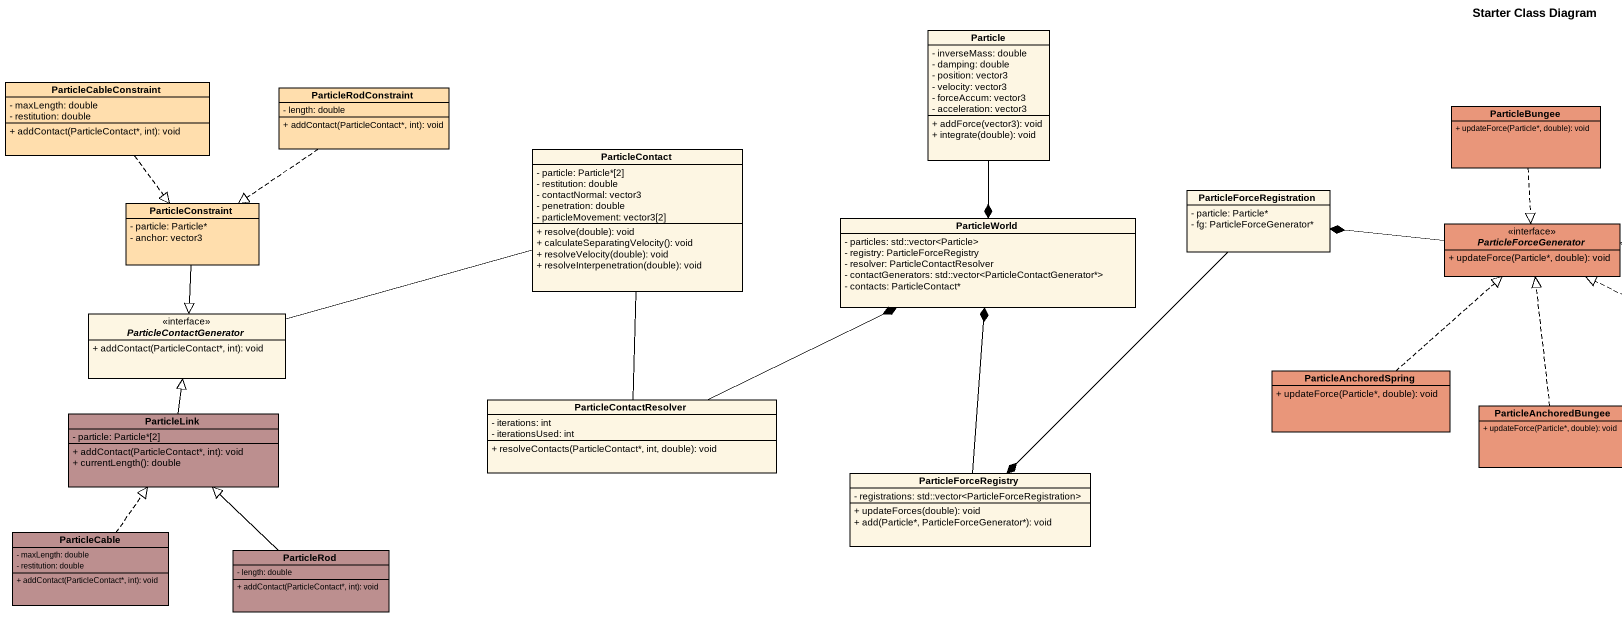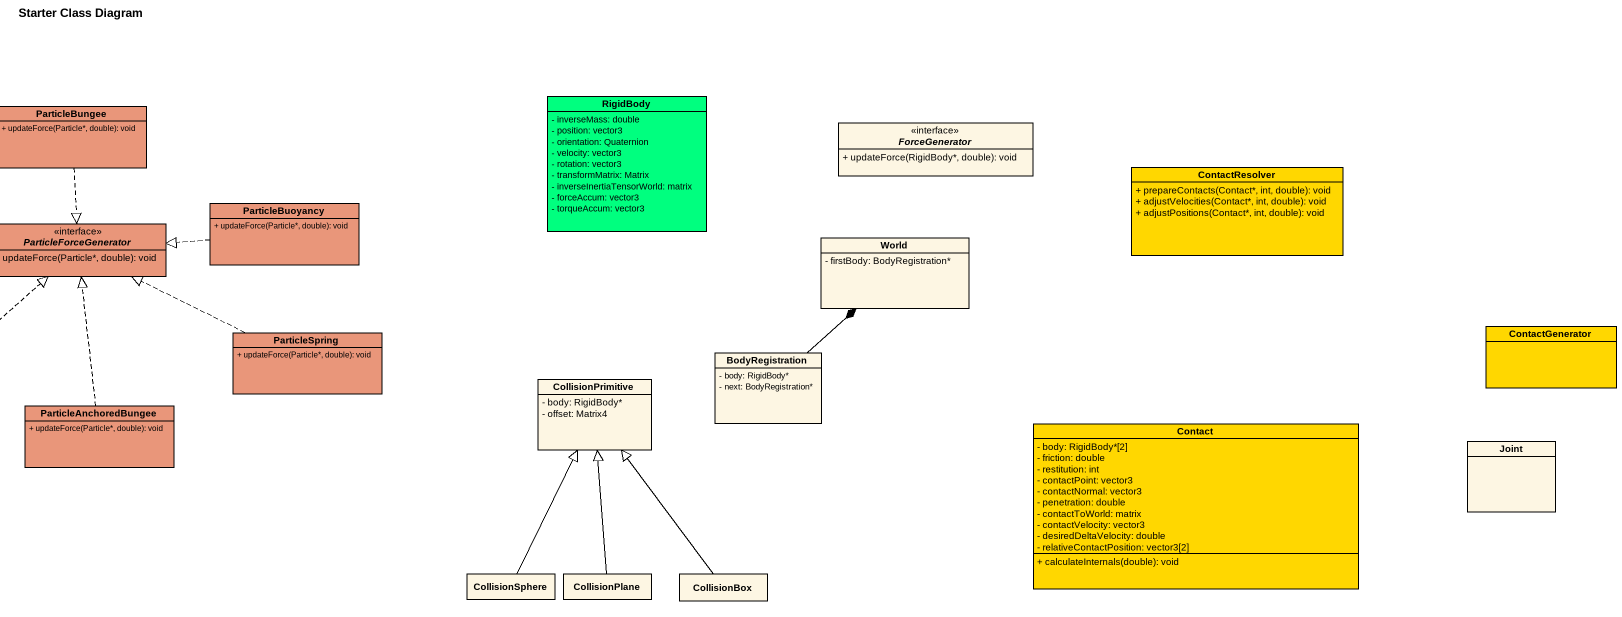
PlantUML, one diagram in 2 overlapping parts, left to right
@startuml
title Starter Class Diagram
hide circle
hide empty members
skinparam classAttributeIconSize 0
class Particle {
  - inverseMass: double
  - damping: double
  - position: vector3
  - velocity: vector3
  - forceAccum: vector3
  - acceleration: vector3
  + addForce(vector3): void
  + integrate(double): void
}
class ParticleCableConstraint #FFDEAD {
  - maxLength: double
  - restitution: double
  + addContact(ParticleContact*, int): void
}
class ParticleRodConstraint #FFDEAD {
  - length: double
  + addContact(ParticleContact*, int): void
}
class ParticleBungee #E9967A {
  + updateForce(Particle*, double): void
}
class RigidBody #00FF7F {
  - inverseMass: double
  - position: vector3
  - orientation: Quaternion
  - velocity: vector3
  - rotation: vector3
  - transformMatrix: Matrix
  - inverseInertiaTensorWorld: matrix
  - forceAccum: vector3
  - torqueAccum: vector3
}
class ParticleContact {
  - particle: Particle*[2]
  - restitution: double
  - contactNormal: vector3
  - penetration: double
  - particleMovement: vector3[2]
  + resolve(double): void
  + calculateSeparatingVelocity(): void
  + resolveVelocity(double): void
  + resolveInterpenetration(double): void
}
interface ForceGenerator {
  + updateForce(RigidBody*, double): void
}
class ParticleForceRegistration {
  - particle: Particle*
  - fg: ParticleForceGenerator*
}
class ContactResolver #FFD700 {
  + prepareContacts(Contact*, int, double): void
  + adjustVelocities(Contact*, int, double): void
  + adjustPositions(Contact*, int, double): void
}
class ParticleConstraint #FFDEAD {
  - particle: Particle*
  - anchor: vector3
}
class ParticleWorld {
  - particles: std::vector<Particle>
  - registry: ParticleForceRegistry
  - resolver: ParticleContactResolver
  - contactGenerators: std::vector<ParticleContactGenerator*>
  - contacts: ParticleContact*
}
interface ParticleForceGenerator #E9967A {
  + updateForce(Particle*, double): void
}
class ParticleBuoyancy #E9967A {
  + updateForce(Particle*, double): void
}
class World {
  - firstBody: BodyRegistration*
}
interface ParticleContactGenerator {
  + addContact(ParticleContact*, int): void
}
class ParticleSpring #E9967A {
  + updateForce(Particle*, double): void
}
class BodyRegistration {
  - body: RigidBody*
  - next: BodyRegistration*
}
class ContactGenerator #FFD700
class ParticleAnchoredSpring #E9967A {
  + updateForce(Particle*, double): void
}
class CollisionPrimitive {
  - body: RigidBody*
  - offset: Matrix4
}
class ParticleLink #BC8F8F {
  - particle: Particle*[2]
  + addContact(ParticleContact*, int): void
  + currentLength(): double
}
class ParticleContactResolver {
  - iterations: int
  - iterationsUsed: int
  + resolveContacts(ParticleContact*, int, double): void
}
class ParticleAnchoredBungee #E9967A {
  + updateForce(Particle*, double): void
}
class Contact #FFD700 {
  - body: RigidBody*[2]
  - friction: double
  - restitution: int
  - contactPoint: vector3
  - contactNormal: vector3
  - penetration: double
  - contactToWorld: matrix
  - contactVelocity: vector3
  - desiredDeltaVelocity: double
  - relativeContactPosition: vector3[2]
  + calculateInternals(double): void
}
class ParticleForceRegistry {
  - registrations: std::vector<ParticleForceRegistration>
  + updateForces(double): void
  + add(Particle*, ParticleForceGenerator*): void
}
class Joint
class ParticleCable #BC8F8F {
  - maxLength: double
  - restitution: double
  + addContact(ParticleContact*, int): void
}
class ParticleRod #BC8F8F {
  - length: double
  + addContact(ParticleContact*, int): void
}
class CollisionSphere
class CollisionPlane
class CollisionBox
Particle --* ParticleWorld
ParticleCableConstraint ..|> ParticleConstraint
ParticleRodConstraint ..|> ParticleConstraint
ParticleBungee ..|> ParticleForceGenerator
ParticleContact -- ParticleContactResolver
ParticleForceRegistration --* ParticleForceRegistry
ParticleConstraint --|> ParticleContactGenerator
ParticleForceGenerator -left-* ParticleForceRegistration
ParticleBuoyancy .left.|> ParticleForceGenerator
ParticleContactGenerator -right- ParticleContact
ParticleSpring .left.|> ParticleForceGenerator
BodyRegistration -up-* World
ParticleAnchoredSpring .up.|> ParticleForceGenerator
ParticleLink -up-|> ParticleContactGenerator
ParticleContactResolver -right-* ParticleWorld
ParticleAnchoredBungee .up.|> ParticleForceGenerator
ParticleForceRegistry -up-* ParticleWorld
ParticleCable .up.|> ParticleLink
ParticleRod -up-|> ParticleLink
CollisionSphere -up-|> CollisionPrimitive
CollisionPlane -up-|> CollisionPrimitive
CollisionBox -up-|> CollisionPrimitive
@enduml
